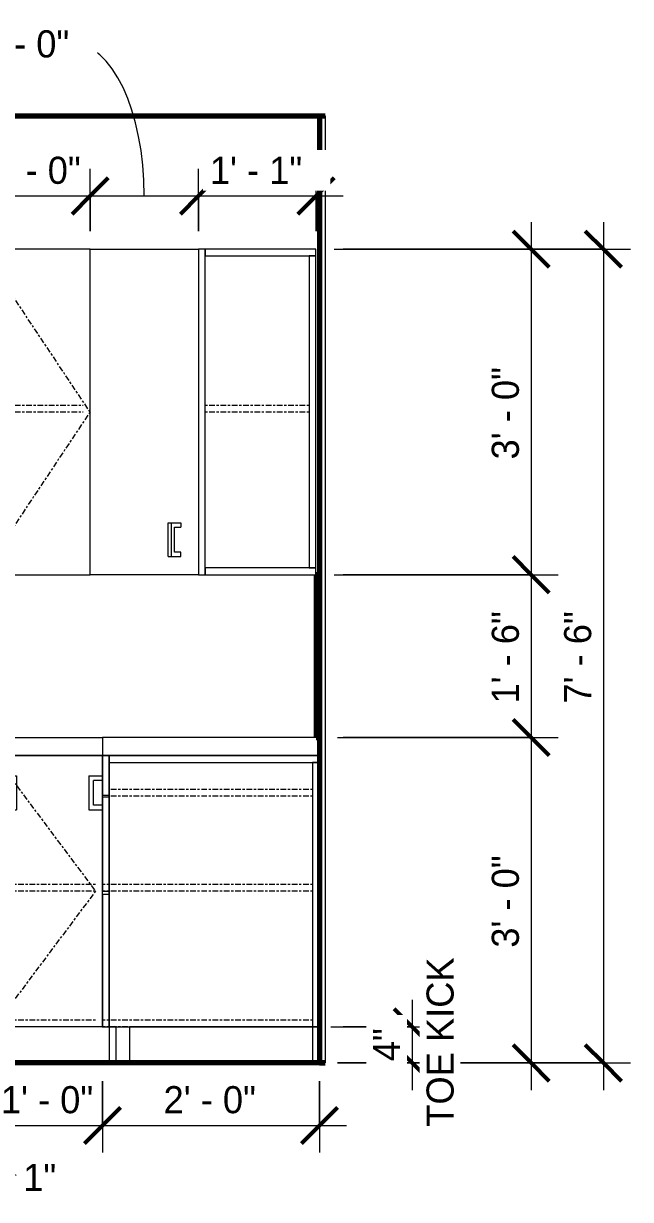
# Model space of a CAD drawing. Header units: inches. Extents: x 2887 to 5387, y 120 to 10852.
# Drawn here: x 3251 to 3318.2, y 120.9 to 251 of the extents above; entities that cross this region are included whole.
import ezdxf

# ---------------------------------------------------------------- set-up
doc = ezdxf.new("R2010")
doc.units = ezdxf.units.IN
doc.header["$MEASUREMENT"] = 0
doc.linetypes.add('Center', pattern=[1.25, 0.25, -0.1875, 0.625, -0.1875])
for name, color, linetype, lineweight in [('0-2', 10, 'Continuous', 5), ('A-ANNO-DIMS', 211, 'Continuous', 9), ('A-ANNO-DIMS-32', 211, 'Continuous', 9), ('A-FLOR-1', 7, 'Continuous', 70), ('A-WALL-1', 250, 'Continuous', 18), ('A-WALL-2', 113, 'Continuous', 70), ('A-WALL-3', 113, 'Continuous', 9), ('I-WALL-1', 7, 'Continuous', 70), ('Q-CASE', 31, 'Continuous', 9), ('Q-CASE-1', 31, 'Center', 9)]:
    doc.layers.add(name, color=color, linetype=linetype, lineweight=lineweight)
doc.styles.add('Century Gothic', font='ufonts.com_century-gothic.ttf', dxfattribs={"height": 3})
doc.dimstyles.new('OD_1__HACK_2', dxfattribs={"dimscale": 12, "dimtxt": 3.132505, "dimasz": 0.333333, "dimexe": 0.25, "dimexo": 0.166667, "dimgap": 0.041667, "dimtad": 1, "dimdec": 0, "dimzin": 3, "dimdsep": 46, "dimlunit": 4, "dimtxsty": 'Century Gothic', "dimblk1": 'OBLIQUE', "dimblk2": 'OBLIQUE', "dimsah": 1, "dimcen": 0.09, "dimdle": 0.25, "dimazin": 0, "dimtfac": 1, "dimtdec": 4, "dimtix": 1, "dimtmove": 0, "dimatfit": 3, "dimfxl": 1, "dimtvp": 1, "dimtfill": 1, "dimfrac": 2, "dimtolj": 1, "dimtzin": 0, "dimarcsym": 2})
doc.dimstyles.new('OD_1__HACK_2_1', dxfattribs={"dimscale": 12, "dimtxt": 3.132505, "dimasz": 0.333333, "dimexe": 0.25, "dimexo": 0.166667, "dimgap": 0.041667, "dimtad": 1, "dimdec": 0, "dimzin": 3, "dimdsep": 46, "dimlunit": 4, "dimtxsty": 'Century Gothic', "dimblk1": 'OBLIQUE', "dimblk2": 'OBLIQUE', "dimsah": 1, "dimcen": 0.09, "dimdle": 0.25, "dimazin": 0, "dimtfac": 1, "dimtdec": 4, "dimtix": 1, "dimtmove": 1, "dimatfit": 3, "dimfxl": 1, "dimtvp": 1, "dimtfill": 1, "dimfrac": 2, "dimtolj": 1, "dimtzin": 0, "dimarcsym": 2})

# ---------------------------------------------------------------- blocks, each defined once
blk = doc.blocks.new('CTR - 1st Phase - Shell_rvt-2-2ND _ 3RD FLOOR - 1BD A - ADA TYPE B - KITCHEN BACK WALL')
at = {"layer": 'A-FLOR-1'}
for p, q in [((-10610.32, 240.75), (-10457.52, 240.75)), ((-10603.38, 136), (-10610.32, 136)), ((-10583.25, 136), (-10602.63, 136)), ((-10457.52, 136), (-10582.74, 136))]:
    blk.add_line(p, q, dxfattribs=at)
blk = doc.blocks.new('CTR - 1st Phase - Common Walls_rvt-2-2ND _ 3RD FLOOR - 1BD A - ADA TYPE B - KITCHEN BACK WALL')
at = {"layer": 'A-WALL-1'}
blk.add_line((-10457.54, 240.75), (-10457.54, 136), dxfattribs=at)
at = {"layer": 'I-WALL-1'}
for p, q in [((-10458.16, 240.75), (-10458.16, 136)), ((-10458.16, 136), (-10457.52, 136))]:
    blk.add_line(p, q, dxfattribs=at)
blk = doc.blocks.new('300 Series Wall Hung Cabinet_302 - 36_ x 36_-2571299-2ND _ 3RD FLOOR - 1BD A - ADA TYPE B - KITCHEN BACK WALL')
at = {"layer": 'Q-CASE'}
for p, q in [((-10470.79, 226), (-10471.54, 226)), ((-10471.54, 226), (-10471.54, 190)), ((-10470.79, 190), (-10470.79, 226)), ((-10458.54, 226), (-10470.79, 226)), ((-10470.79, 226), (-10470.79, 225.25)), ((-10470.79, 225.25), (-10458.54, 225.25)), ((-10458.54, 225.25), (-10459.29, 225.25)), ((-10459.29, 225.25), (-10459.29, 190.75)), ((-10458.54, 225.25), (-10458.54, 226)), ((-10458.54, 190.75), (-10458.54, 225.25)), ((-10471.54, 190), (-10470.79, 190)), ((-10458.54, 190.75), (-10470.79, 190.75)), ((-10470.79, 190.75), (-10470.79, 190)), ((-10470.79, 190), (-10458.54, 190)), ((-10459.29, 190.75), (-10458.54, 190.75)), ((-10458.54, 190), (-10458.54, 190.75))]:
    blk.add_line(p, q, dxfattribs=at)
at = {"layer": 'Q-CASE-1'}
for p, q in [((-10470.79, 208.75), (-10459.29, 208.75)), ((-10470.79, 208), (-10459.29, 208))]:
    blk.add_line(p, q, dxfattribs=at)
blk = doc.blocks.new('Base Cabinet 3 Drawer 230 - Base Cabinet 3 Drawer 230 27_-2602705-2ND _ 3RD FLOOR - 1BD A - ADA TYPE B - KITCHEN BACK WALL')
at = {"layer": 'Q-CASE'}
for p, q in [((-10482.16, 170), (-10482.16, 165.62)), ((-10481.41, 170), (-10482.16, 170)), ((-10481.41, 165.62), (-10481.41, 170)), ((-10458.16, 170), (-10481.41, 170)), ((-10481.41, 170), (-10481.41, 140)), ((-10458.16, 140), (-10458.16, 170)), ((-10482.16, 165.62), (-10481.41, 165.62)), ((-10482.16, 165.38), (-10482.16, 155)), ((-10481.41, 165.38), (-10482.16, 165.38)), ((-10481.41, 155), (-10481.41, 165.38)), ((-10482.16, 155), (-10481.41, 155)), ((-10482.16, 154.62), (-10482.16, 140)), ((-10481.41, 154.62), (-10482.16, 154.62)), ((-10481.41, 140), (-10481.41, 154.62)), ((-10482.16, 140), (-10481.41, 140)), ((-10481.41, 140), (-10458.16, 140)), ((-10479.16, 140), (-10479.16, 136)), ((-10458.16, 140), (-10479.16, 140)), ((-10458.16, 136), (-10458.16, 140)), ((-10479.16, 136), (-10458.16, 136))]:
    blk.add_line(p, q, dxfattribs=at)
at = {"layer": 'Q-CASE-1'}
for p, q in [((-10458.91, 166.25), (-10481.41, 166.25)), ((-10458.91, 165.5), (-10481.41, 165.5)), ((-10458.91, 155.75), (-10481.41, 155.75)), ((-10458.91, 155), (-10481.41, 155))]:
    blk.add_line(p, q, dxfattribs=at)
blk = doc.blocks.new('308 - 308-2727439-2ND _ 3RD FLOOR - 1BD A - ADA TYPE B - KITCHEN BACK WALL')
at = {"layer": 'Q-CASE'}
for p, q in [((-10483.54, 226), (-10471.54, 226)), ((-10474.9, 195.75), (-10474.55, 195.75)), ((-10474.9, 192), (-10474.9, 195.75)), ((-10474.55, 195.75), (-10473.49, 195.75)), ((-10474.55, 195.75), (-10474.55, 192)), ((-10474.2, 195.25), (-10473.49, 195.25)), ((-10474.2, 192.5), (-10474.2, 195.25)), ((-10473.49, 195.75), (-10473.49, 195.25)), ((-10473.49, 192.5), (-10474.2, 192.5)), ((-10473.49, 192), (-10473.49, 192.5)), ((-10474.9, 192), (-10474.55, 192)), ((-10474.55, 192), (-10473.49, 192)), ((-10471.54, 190), (-10483.54, 190))]:
    blk.add_line(p, q, dxfattribs=at)
blk = doc.blocks.new('Base Cabinet Corner 197 - Base Cabinet Corner 197-2569781-2ND _ 3RD FLOOR - 1BD A - ADA TYPE B - KITCHEN BACK WALL')
at = {"layer": 'Q-CASE'}
for p, q in [((-10494.16, 170), (-10482.18, 170)), ((-10494.16, 170), (-10494.16, 140)), ((-10481.41, 170), (-10482.18, 170)), ((-10482.18, 170), (-10482.18, 140)), ((-10481.41, 140), (-10481.41, 170)), ((-10458.16, 170), (-10481.41, 170)), ((-10481.41, 170), (-10481.41, 169.25)), ((-10481.41, 169.25), (-10458.16, 169.25)), ((-10458.16, 169.25), (-10458.91, 169.25)), ((-10458.91, 169.25), (-10458.91, 136)), ((-10458.16, 169.25), (-10458.16, 170)), ((-10458.16, 136), (-10458.16, 169.25)), ((-10492.15, 167.75), (-10491.66, 167.75)), ((-10492.15, 164), (-10492.15, 167.75)), ((-10491.66, 167.75), (-10491.66, 164)), ((-10483.66, 167.75), (-10482.18, 167.75)), ((-10483.66, 167.75), (-10483.66, 164)), ((-10483.16, 164.5), (-10483.16, 167.25)), ((-10482.18, 167.25), (-10483.16, 167.25)), ((-10492.15, 164), (-10491.66, 164)), ((-10483.66, 164), (-10482.18, 164)), ((-10482.18, 164.5), (-10483.16, 164.5)), ((-10494.16, 136), (-10494.16, 140)), ((-10482.18, 140), (-10494.16, 140)), ((-10482.18, 140), (-10481.41, 140)), ((-10480.65, 140), (-10481.41, 140)), ((-10481.41, 140), (-10481.41, 136)), ((-10480.65, 140), (-10481.41, 140)), ((-10481.41, 140), (-10481.41, 136)), ((-10480.65, 136), (-10480.65, 140)), ((-10480.65, 136), (-10480.65, 140)), ((-10481.41, 136), (-10480.65, 136)), ((-10481.41, 136), (-10480.65, 136)), ((-10458.91, 136), (-10458.16, 136))]:
    blk.add_line(p, q, dxfattribs=at)
at = {"layer": 'Q-CASE-1'}
for p, q in [((-10494.16, 170), (-10482.93, 155)), ((-10482.93, 155), (-10494.16, 140)), ((-10482.93, 155.75), (-10493.41, 155.75)), ((-10482.93, 155), (-10493.41, 155)), ((-10458.91, 155.75), (-10482.16, 155.75)), ((-10458.91, 155), (-10482.16, 155)), ((-10482.93, 140.75), (-10493.41, 140.75)), ((-10458.91, 140.75), (-10482.16, 140.75)), ((-10482.93, 140), (-10493.41, 140)), ((-10458.91, 140), (-10482.16, 140))]:
    blk.add_line(p, q, dxfattribs=at)
blk = doc.blocks.new('300 Series Wall Hung Cabinet_301 - 12_-2216986-2ND _ 3RD FLOOR - 1BD A - ADA TYPE B - KITCHEN BACK WALL')
at = {"layer": 'Q-CASE'}
for p, q in [((-10495.54, 226), (-10495.54, 218.26)), ((-10483.54, 226), (-10495.54, 226)), ((-10483.54, 190), (-10483.54, 226)), ((-10495.54, 202.15), (-10495.54, 200.5)), ((-10495.54, 196), (-10495.54, 190)), ((-10493.54, 195.75), (-10493.05, 195.75)), ((-10493.54, 192), (-10493.54, 195.75)), ((-10493.05, 195.75), (-10493.05, 192)), ((-10493.54, 192), (-10493.05, 192)), ((-10495.54, 190), (-10483.54, 190))]:
    blk.add_line(p, q, dxfattribs=at)
at = {"layer": 'Q-CASE-1'}
for p, q in [((-10483.54, 208), (-10495.54, 226)), ((-10494.79, 208.75), (-10484.29, 208.75)), ((-10483.54, 208), (-10495.54, 190)), ((-10494.79, 208), (-10484.29, 208))]:
    blk.add_line(p, q, dxfattribs=at)
blk = doc.blocks.new('DIMBLOCK18-2ND _ 3RD FLOOR - 1BD A - ADA TYPE B - KITCHEN BACK WALL')
at = {"layer": 'A-ANNO-DIMS-32'}
for p, q in [((3246.41, 228), (3246.41, 234.89)), ((3258.41, 228), (3258.41, 234.89)), ((3246.41, 231.89), (3258.41, 231.89)), ((3246.41, 231.89), (3246.41, 228)), ((3258.41, 231.89), (3258.41, 228))]:
    blk.add_line(p, q, dxfattribs=at)
at = {"layer": 'A-ANNO-DIMS-32', "lineweight": 50}
for p, q in [((3246.41, 231.89), (3248.41, 233.89)), ((3258.41, 231.89), (3260.41, 233.89)), ((3246.41, 231.89), (3244.41, 229.89)), ((3258.41, 231.89), (3256.41, 229.89))]:
    blk.add_line(p, q, dxfattribs=at)
at = {"layer": 'A-ANNO-DIMS-32', "color": 0, "insert": (3247.16, 236.23), "char_height": 3, "width": 12.5897, "attachment_point": 1, "line_spacing_factor": 0.984502, "style": 'Century Gothic', "bg_fill": 3, "box_fill_scale": 1.25, "bg_fill_color": 256, "bg_fill_true_color": 13158600, "bg_fill_transparency": 0}
blk.add_mtext('1\' - 0"', dxfattribs=at)
blk = doc.blocks.new('_Oblique')
at = {"color": 0, "linetype": 'ByBlock', "lineweight": -2}
blk.add_line((-0.5, -0.5), (0.5, 0.5), dxfattribs=at)
blk = doc.blocks.new('DIMBLOCK19-2ND _ 3RD FLOOR - 1BD A - ADA TYPE B - KITCHEN BACK WALL')
at = {"layer": 'A-ANNO-DIMS-32'}
for p, q in [((3258.41, 228), (3258.41, 234.89)), ((3270.41, 228), (3270.41, 234.89)), ((3258.41, 231.89), (3270.41, 231.89)), ((3258.41, 231.89), (3258.41, 228)), ((3270.41, 231.89), (3270.41, 228))]:
    blk.add_line(p, q, dxfattribs=at)
at = {"layer": 'A-ANNO-DIMS-32', "lineweight": 50}
for p, q in [((3258.41, 231.89), (3260.41, 233.89)), ((3270.41, 231.89), (3272.41, 233.89)), ((3258.41, 231.89), (3256.41, 229.89)), ((3270.41, 231.89), (3268.41, 229.89))]:
    blk.add_line(p, q, dxfattribs=at)
at = {"layer": 'A-ANNO-DIMS-32'}
blk.add_ellipse((3256.38, 231.89), major_axis=(0, 16.94), ratio=0.473756, start_param=4.712389, end_param=6.283185, dxfattribs=at)
at = {"layer": 'A-ANNO-DIMS-32', "color": 0, "insert": (3245.89, 250.21), "char_height": 3, "width": 12.5897, "attachment_point": 1, "line_spacing_factor": 0.984502, "style": 'Century Gothic', "bg_fill": 3, "box_fill_scale": 1.25, "bg_fill_color": 256, "bg_fill_true_color": 13158600, "bg_fill_transparency": 0}
blk.add_mtext('1\' - 0"', dxfattribs=at)
blk = doc.blocks.new('DIMBLOCK20-2ND _ 3RD FLOOR - 1BD A - ADA TYPE B - KITCHEN BACK WALL')
at = {"layer": 'A-ANNO-DIMS-32'}
for p, q in [((3270.41, 228), (3270.41, 234.89)), ((3283.41, 228), (3283.41, 234.89)), ((3270.41, 231.89), (3286.41, 231.89)), ((3270.41, 231.89), (3270.41, 228)), ((3283.41, 231.89), (3283.41, 228))]:
    blk.add_line(p, q, dxfattribs=at)
at = {"layer": 'A-ANNO-DIMS-32', "lineweight": 50}
for p, q in [((3270.41, 231.89), (3272.41, 233.89)), ((3283.41, 231.89), (3285.41, 233.89)), ((3270.41, 231.89), (3268.41, 229.89)), ((3283.41, 231.89), (3281.41, 229.89))]:
    blk.add_line(p, q, dxfattribs=at)
at = {"layer": 'A-ANNO-DIMS-32', "color": 0, "insert": (3271.66, 236.23), "char_height": 3, "width": 12.5897, "attachment_point": 1, "line_spacing_factor": 0.984502, "style": 'Century Gothic', "bg_fill": 3, "box_fill_scale": 1.25, "bg_fill_color": 256, "bg_fill_true_color": 13158600, "bg_fill_transparency": 0}
blk.add_mtext('1\' - 1"', dxfattribs=at)
blk = doc.blocks.new('DIMBLOCK21-2ND _ 3RD FLOOR - 1BD A - ADA TYPE B - KITCHEN BACK WALL')
at = {"layer": 'A-ANNO-DIMS-32'}
for p, q in [((3315.2, 229), (3315.2, 133)), ((3285.41, 226), (3318.2, 226)), ((3315.2, 226), (3286.41, 226)), ((3285.79, 136), (3318.2, 136)), ((3315.2, 136), (3285.79, 136))]:
    blk.add_line(p, q, dxfattribs=at)
at = {"layer": 'A-ANNO-DIMS-32', "lineweight": 50}
for p, q in [((3315.2, 226), (3313.2, 228)), ((3315.2, 226), (3317.2, 224)), ((3315.2, 136), (3313.2, 138)), ((3315.2, 136), (3317.2, 134))]:
    blk.add_line(p, q, dxfattribs=at)
at = {"layer": 'A-ANNO-DIMS-32', "color": 0, "insert": (3310.85, 175.75), "char_height": 3, "width": 12.5897, "attachment_point": 1, "rotation": 90, "line_spacing_factor": 0.984502, "style": 'Century Gothic', "bg_fill": 3, "box_fill_scale": 1.25, "bg_fill_color": 256, "bg_fill_true_color": 13158600, "bg_fill_transparency": 0}
blk.add_mtext('7\' - 6"', dxfattribs=at)
blk = doc.blocks.new('DIMBLOCK22-2ND _ 3RD FLOOR - 1BD A - ADA TYPE B - KITCHEN BACK WALL')
at = {"layer": 'A-ANNO-DIMS-32'}
for p, q in [((3307.2, 229), (3307.2, 190)), ((3285.41, 226), (3310.2, 226)), ((3307.2, 226), (3286.41, 226)), ((3285.41, 190), (3310.2, 190)), ((3307.2, 190), (3286.41, 190))]:
    blk.add_line(p, q, dxfattribs=at)
at = {"layer": 'A-ANNO-DIMS-32', "lineweight": 50}
for p, q in [((3307.2, 226), (3305.2, 228)), ((3307.2, 226), (3309.2, 224)), ((3307.2, 190), (3305.2, 192)), ((3307.2, 190), (3309.2, 188))]:
    blk.add_line(p, q, dxfattribs=at)
at = {"layer": 'A-ANNO-DIMS-32', "color": 0, "insert": (3302.85, 202.75), "char_height": 3, "width": 12.5897, "attachment_point": 1, "rotation": 90, "line_spacing_factor": 0.984502, "style": 'Century Gothic', "bg_fill": 3, "box_fill_scale": 1.25, "bg_fill_color": 256, "bg_fill_true_color": 13158600, "bg_fill_transparency": 0}
blk.add_mtext('3\' - 0"', dxfattribs=at)
blk = doc.blocks.new('DIMBLOCK23-2ND _ 3RD FLOOR - 1BD A - ADA TYPE B - KITCHEN BACK WALL')
at = {"layer": 'A-ANNO-DIMS-32', "lineweight": 50}
for p, q in [((3307.2, 190), (3305.2, 192)), ((3307.2, 190), (3309.2, 188)), ((3307.2, 172), (3305.2, 174)), ((3307.2, 172), (3309.2, 170))]:
    blk.add_line(p, q, dxfattribs=at)
at = {"layer": 'A-ANNO-DIMS-32'}
for p, q in [((3285.41, 190), (3310.2, 190)), ((3307.2, 190), (3286.41, 190)), ((3307.2, 190), (3307.2, 172)), ((3285.78, 172), (3310.2, 172)), ((3307.2, 172), (3286.41, 172))]:
    blk.add_line(p, q, dxfattribs=at)
at = {"layer": 'A-ANNO-DIMS-32', "color": 0, "insert": (3302.85, 175.75), "char_height": 3, "width": 12.5897, "attachment_point": 1, "rotation": 90, "line_spacing_factor": 0.984502, "style": 'Century Gothic', "bg_fill": 3, "box_fill_scale": 1.25, "bg_fill_color": 256, "bg_fill_true_color": 13158600, "bg_fill_transparency": 0}
blk.add_mtext('1\' - 6"', dxfattribs=at)
blk = doc.blocks.new('DIMBLOCK24-2ND _ 3RD FLOOR - 1BD A - ADA TYPE B - KITCHEN BACK WALL')
at = {"layer": 'A-ANNO-DIMS-32', "lineweight": 50}
for p, q in [((3307.2, 172), (3305.2, 174)), ((3307.2, 172), (3309.2, 170)), ((3307.2, 136), (3305.2, 138)), ((3307.2, 136), (3309.2, 134))]:
    blk.add_line(p, q, dxfattribs=at)
at = {"layer": 'A-ANNO-DIMS-32'}
for p, q in [((3285.78, 172), (3310.2, 172)), ((3307.2, 172), (3286.41, 172)), ((3307.2, 172), (3307.2, 133)), ((3285.79, 136), (3310.2, 136)), ((3307.2, 136), (3285.79, 136))]:
    blk.add_line(p, q, dxfattribs=at)
at = {"layer": 'A-ANNO-DIMS-32', "color": 0, "insert": (3302.85, 148.75), "char_height": 3, "width": 12.5897, "attachment_point": 1, "rotation": 90, "line_spacing_factor": 0.984502, "style": 'Century Gothic', "bg_fill": 3, "box_fill_scale": 1.25, "bg_fill_color": 256, "bg_fill_true_color": 13158600, "bg_fill_transparency": 0}
blk.add_mtext('3\' - 0"', dxfattribs=at)
blk = doc.blocks.new('DIMBLOCK25-2ND _ 3RD FLOOR - 1BD A - ADA TYPE B - KITCHEN BACK WALL')
at = {"layer": 'A-ANNO-DIMS-32', "lineweight": 50}
for p, q in [((3294.06, 140), (3292.06, 142)), ((3294.06, 140), (3296.06, 138)), ((3294.06, 136), (3292.06, 138)), ((3294.06, 136), (3296.06, 134))]:
    blk.add_line(p, q, dxfattribs=at)
at = {"layer": 'A-ANNO-DIMS-32'}
for p, q in [((3294.06, 143), (3294.06, 133)), ((3285.03, 140), (3297.06, 140)), ((3294.06, 140), (3286.41, 140)), ((3285.79, 136), (3297.06, 136)), ((3294.06, 136), (3285.79, 136))]:
    blk.add_line(p, q, dxfattribs=at)
at = {"layer": 'A-ANNO-DIMS-32', "color": 0, "char_height": 3, "attachment_point": 1, "rotation": 90, "line_spacing_factor": 0.984502, "style": 'Century Gothic', "bg_fill": 3, "box_fill_scale": 1.25, "bg_fill_color": 256, "bg_fill_true_color": 13158600, "bg_fill_transparency": 0}
for s, insert, width in [('TOE KICK', (3295.63, 128.95), 21.7187), ('4"', (3289.71, 136.19), 4.3557)]:
    blk.add_mtext(s, dxfattribs=dict(at, insert=insert, width=width))
blk = doc.blocks.new('DIMBLOCK33-2ND _ 3RD FLOOR - 1BD A - ADA TYPE B - KITCHEN BACK WALL')
at = {"layer": 'A-ANNO-DIMS-32'}
for p, q in [((3247.16, 134), (3247.16, 126.09)), ((3247.16, 129.09), (3247.16, 134)), ((3247.78, 134), (3247.78, 126.09)), ((3247.78, 129.09), (3247.78, 134)), ((3247.16, 129.09), (3247.78, 129.09))]:
    blk.add_line(p, q, dxfattribs=at)
at = {"layer": 'A-ANNO-DIMS-32', "lineweight": 50}
for p, q in [((3247.16, 129.09), (3249.16, 131.09)), ((3247.78, 129.09), (3249.78, 131.09)), ((3247.16, 129.09), (3245.16, 127.09)), ((3247.78, 129.09), (3245.78, 127.09))]:
    blk.add_line(p, q, dxfattribs=at)
at = {"layer": 'A-ANNO-DIMS-32'}
blk.add_ellipse((3251.01, 129.09), major_axis=(0, 5.63), ratio=0.627881, start_param=1.570796, end_param=3.141593, dxfattribs=at)
at = {"layer": 'A-ANNO-DIMS-32', "color": 0, "insert": (3251.01, 124.84), "char_height": 3, "width": 4.3557, "attachment_point": 1, "line_spacing_factor": 0.984502, "style": 'Century Gothic', "bg_fill": 3, "box_fill_scale": 1.25, "bg_fill_color": 256, "bg_fill_true_color": 13158600, "bg_fill_transparency": 0}
blk.add_mtext('1"', dxfattribs=at)
blk = doc.blocks.new('DIMBLOCK34-2ND _ 3RD FLOOR - 1BD A - ADA TYPE B - KITCHEN BACK WALL')
at = {"layer": 'A-ANNO-DIMS-32'}
for p, q in [((3247.78, 134), (3247.78, 126.09)), ((3247.78, 129.09), (3247.78, 134)), ((3259.79, 134), (3259.79, 126.09)), ((3259.79, 129.09), (3259.79, 134)), ((3247.78, 129.09), (3259.79, 129.09))]:
    blk.add_line(p, q, dxfattribs=at)
at = {"layer": 'A-ANNO-DIMS-32', "lineweight": 50}
for p, q in [((3247.78, 129.09), (3249.78, 131.09)), ((3259.79, 129.09), (3261.79, 131.09)), ((3247.78, 129.09), (3245.78, 127.09)), ((3259.79, 129.09), (3257.79, 127.09))]:
    blk.add_line(p, q, dxfattribs=at)
at = {"layer": 'A-ANNO-DIMS-32', "color": 0, "insert": (3248.54, 133.44), "char_height": 3, "width": 12.5897, "attachment_point": 1, "line_spacing_factor": 0.984502, "style": 'Century Gothic', "bg_fill": 3, "box_fill_scale": 1.25, "bg_fill_color": 256, "bg_fill_true_color": 13158600, "bg_fill_transparency": 0}
blk.add_mtext('1\' - 0"', dxfattribs=at)
blk = doc.blocks.new('DIMBLOCK35-2ND _ 3RD FLOOR - 1BD A - ADA TYPE B - KITCHEN BACK WALL')
at = {"layer": 'A-ANNO-DIMS-32'}
for p, q in [((3259.79, 134), (3259.79, 126.09)), ((3259.79, 129.09), (3259.79, 134)), ((3283.79, 134), (3283.79, 126.09)), ((3283.79, 129.09), (3283.79, 134)), ((3259.79, 129.09), (3286.79, 129.09))]:
    blk.add_line(p, q, dxfattribs=at)
at = {"layer": 'A-ANNO-DIMS-32', "lineweight": 50}
for p, q in [((3259.79, 129.09), (3261.79, 131.09)), ((3283.79, 129.09), (3285.79, 131.09)), ((3259.79, 129.09), (3257.79, 127.09)), ((3283.79, 129.09), (3281.79, 127.09))]:
    blk.add_line(p, q, dxfattribs=at)
at = {"layer": 'A-ANNO-DIMS-32', "color": 0, "insert": (3266.54, 133.44), "char_height": 3, "width": 12.5897, "attachment_point": 1, "line_spacing_factor": 0.984502, "style": 'Century Gothic', "bg_fill": 3, "box_fill_scale": 1.25, "bg_fill_color": 256, "bg_fill_true_color": 13158600, "bg_fill_transparency": 0}
blk.add_mtext('2\' - 0"', dxfattribs=at)

msp = doc.modelspace()

# ---------------------------------------------------------------- linework, layer by layer
at = {"layer": 'A-WALL-2'}
for p, q in [((3283.78, 190), (3283.41, 190)), ((3283.41, 190), (3283.41, 172)), ((3283.78, 172), (3283.78, 190)), ((3283.41, 172), (3283.78, 172))]:
    msp.add_line(p, q, dxfattribs=at)
at = {"layer": 'A-WALL-3'}
for p, q in [((3189.66, 172), (3259.79, 172)), ((3283.78, 172), (3259.79, 172)), ((3259.79, 172), (3259.79, 170)), ((3283.78, 170), (3283.78, 172)), ((3259.76, 170), (3189.67, 170)), ((3259.79, 170), (3283.78, 170))]:
    msp.add_line(p, q, dxfattribs=at)

# ---------------------------------------------------------------- block references
at = {"layer": '0-2'}
for name in ['CTR - 1st Phase - Shell_rvt-2-2ND _ 3RD FLOOR - 1BD A - ADA TYPE B - KITCHEN BACK WALL', 'CTR - 1st Phase - Common Walls_rvt-2-2ND _ 3RD FLOOR - 1BD A - ADA TYPE B - KITCHEN BACK WALL']:
    msp.add_blockref(name, (13741.94, 0), dxfattribs=at)
at = {"layer": 'Q-CASE'}
for name in ['300 Series Wall Hung Cabinet_301 - 12_-2216986-2ND _ 3RD FLOOR - 1BD A - ADA TYPE B - KITCHEN BACK WALL', '308 - 308-2727439-2ND _ 3RD FLOOR - 1BD A - ADA TYPE B - KITCHEN BACK WALL', '300 Series Wall Hung Cabinet_302 - 36_ x 36_-2571299-2ND _ 3RD FLOOR - 1BD A - ADA TYPE B - KITCHEN BACK WALL', 'Base Cabinet Corner 197 - Base Cabinet Corner 197-2569781-2ND _ 3RD FLOOR - 1BD A - ADA TYPE B - KITCHEN BACK WALL', 'Base Cabinet 3 Drawer 230 - Base Cabinet 3 Drawer 230 27_-2602705-2ND _ 3RD FLOOR - 1BD A - ADA TYPE B - KITCHEN BACK WALL']:
    msp.add_blockref(name, (13741.94, 0), dxfattribs=at)

# ---------------------------------------------------------------- next in the draw order: dimensions: what is measured, and where the dimension line sits
at = {"layer": 'A-ANNO-DIMS'}
dim = msp.add_linear_dim(base=(3258.41, 231.89), p1=(3246.41, 226), p2=(3258.41, 226), dimstyle='OD_1__HACK_2', override={"dimpost": '<>', "dimfxl": 12}, dxfattribs=at)
dim.commit()
dim.dimension.update_dxf_attribs({"geometry": 'DIMBLOCK18-2ND _ 3RD FLOOR - 1BD A - ADA TYPE B - KITCHEN BACK WALL', "text_midpoint": (3252.41, 233.97)})
dim = msp.add_linear_dim(base=(3247.78, 129.09), p1=(3247.16, 136), p2=(3247.78, 136), dimstyle='OD_1__HACK_2_1', override={"dimpost": '<>', "dimfxl": 0.625}, dxfattribs=at)
dim.commit()
dim.dimension.update_dxf_attribs({"geometry": 'DIMBLOCK33-2ND _ 3RD FLOOR - 1BD A - ADA TYPE B - KITCHEN BACK WALL', "text_midpoint": (3253.18, 122.84), "dimtype": 160})

# ---------------------------------------------------------------- next in the draw order: dimensions: what is measured, and where the dimension line sits
dim = msp.add_linear_dim(base=(3270.41, 231.89), p1=(3258.41, 226), p2=(3270.41, 226), dimstyle='OD_1__HACK_2_1', override={"dimpost": '<>', "dimfxl": 12}, dxfattribs=at)
dim.commit()
dim.dimension.update_dxf_attribs({"geometry": 'DIMBLOCK19-2ND _ 3RD FLOOR - 1BD A - ADA TYPE B - KITCHEN BACK WALL', "text_midpoint": (3252.18, 248.21), "dimtype": 160})
dim = msp.add_linear_dim(base=(3259.79, 129.09), p1=(3247.78, 136), p2=(3259.79, 136), dimstyle='OD_1__HACK_2', override={"dimpost": '<>', "dimfxl": 12.00918}, dxfattribs=at)
dim.commit()
dim.dimension.update_dxf_attribs({"geometry": 'DIMBLOCK34-2ND _ 3RD FLOOR - 1BD A - ADA TYPE B - KITCHEN BACK WALL', "text_midpoint": (3253.78, 131.17)})

# ---------------------------------------------------------------- next in the draw order: dimensions: what is measured, and where the dimension line sits
dim = msp.add_linear_dim(base=(3283.41, 231.89), p1=(3270.41, 226), p2=(3283.41, 226), dimstyle='OD_1__HACK_2', override={"dimpost": '<>', "dimfxl": 13}, dxfattribs=at)
dim.commit()
dim.dimension.update_dxf_attribs({"geometry": 'DIMBLOCK20-2ND _ 3RD FLOOR - 1BD A - ADA TYPE B - KITCHEN BACK WALL', "text_midpoint": (3276.91, 233.89)})

# ---------------------------------------------------------------- next in the draw order: dimensions: what is measured, and where the dimension line sits
dim = msp.add_linear_dim(base=(3315.2, 136), p1=(3283.41, 226), p2=(3283.79, 136), angle=90, dimstyle='OD_1__HACK_2', override={"dimpost": '<>', "dimfxl": 90.00082}, dxfattribs=at)
dim.commit()
dim.dimension.update_dxf_attribs({"geometry": 'DIMBLOCK21-2ND _ 3RD FLOOR - 1BD A - ADA TYPE B - KITCHEN BACK WALL', "text_midpoint": (3313.12, 181)})

# ---------------------------------------------------------------- next in the draw order: dimensions: what is measured, and where the dimension line sits
dim = msp.add_linear_dim(base=(3307.2, 190), p1=(3283.41, 226), p2=(3283.41, 190), angle=90, dimstyle='OD_1__HACK_2', override={"dimpost": '<>', "dimfxl": 36}, dxfattribs=at)
dim.commit()
dim.dimension.update_dxf_attribs({"geometry": 'DIMBLOCK22-2ND _ 3RD FLOOR - 1BD A - ADA TYPE B - KITCHEN BACK WALL', "text_midpoint": (3305.12, 208)})

# ---------------------------------------------------------------- next in the draw order: dimensions: what is measured, and where the dimension line sits
dim = msp.add_linear_dim(base=(3307.2, 172), p1=(3283.41, 190), p2=(3283.78, 172), angle=90, dimstyle='OD_1__HACK_2', override={"dimpost": '<>', "dimfxl": 18.003906}, dxfattribs=at)
dim.commit()
dim.dimension.update_dxf_attribs({"geometry": 'DIMBLOCK23-2ND _ 3RD FLOOR - 1BD A - ADA TYPE B - KITCHEN BACK WALL', "text_midpoint": (3305.12, 181)})

# ---------------------------------------------------------------- next in the draw order: dimensions: what is measured, and where the dimension line sits
dim = msp.add_linear_dim(base=(3307.2, 136), p1=(3283.78, 172), p2=(3283.79, 136), angle=90, dimstyle='OD_1__HACK_2', override={"dimpost": '<>', "dimfxl": 36.000001}, dxfattribs=at)
dim.commit()
dim.dimension.update_dxf_attribs({"geometry": 'DIMBLOCK24-2ND _ 3RD FLOOR - 1BD A - ADA TYPE B - KITCHEN BACK WALL', "text_midpoint": (3305.12, 154)})

# ---------------------------------------------------------------- next in the draw order: dimensions: what is measured, and where the dimension line sits
dim = msp.add_linear_dim(base=(3294.06, 136), p1=(3283.03, 140), p2=(3283.79, 136), angle=90, text='<>\\XTOE KICK', dimstyle='OD_1__HACK_2', override={"dimpost": '<>', "dimfxl": 4.071407}, dxfattribs=at)
dim.commit()
dim.dimension.update_dxf_attribs({"geometry": 'DIMBLOCK25-2ND _ 3RD FLOOR - 1BD A - ADA TYPE B - KITCHEN BACK WALL', "text_midpoint": (3294.06, 138)})

# ---------------------------------------------------------------- next in the draw order: dimensions: what is measured, and where the dimension line sits
dim = msp.add_linear_dim(base=(3283.79, 129.09), p1=(3259.79, 136), p2=(3283.79, 136), dimstyle='OD_1__HACK_2', override={"dimpost": '<>', "dimfxl": 24}, dxfattribs=at)
dim.commit()
dim.dimension.update_dxf_attribs({"geometry": 'DIMBLOCK35-2ND _ 3RD FLOOR - 1BD A - ADA TYPE B - KITCHEN BACK WALL', "text_midpoint": (3271.79, 131.17)})

doc.saveas('drawing.dxf')
